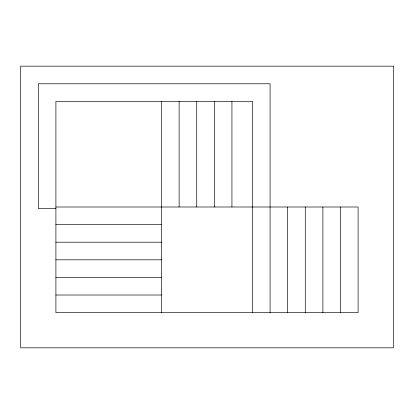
<?xml version="1.0" encoding="UTF-8"?>
<svg xmlns="http://www.w3.org/2000/svg" width="414" height="414" viewBox="0 0 414 414"><rect width="100%" height="100%" fill="white"/><g stroke="black" fill="none" stroke-linecap="round" stroke-linejoin="round"><path stroke-width="0.62" d="M55.906 207L358.094 207L358.094 312.617L55.906 312.617L55.906 101.383L252.473 101.383L252.473 312.617M55.906 208.465L38.305 208.465L38.305 83.778L270.078 83.778L270.078 312.617M55.906 224.605L161.527 224.605M55.906 242.206L161.527 242.206M55.906 259.811L161.527 259.811M55.906 277.411L161.527 277.411M55.906 295.016L161.527 295.016M340.489 207L340.489 312.617M322.889 207L322.889 312.617M305.284 207L305.284 312.617M287.683 207L287.683 312.617M231.938 101.383L231.938 207M214.333 101.383L214.333 207M196.733 101.383L196.733 207M179.127 101.383L179.127 207M161.527 101.383L161.527 312.617M393.3 66.173L20.7 66.173L20.7 347.827L393.3 347.827L393.3 66.173"/></g></svg>
